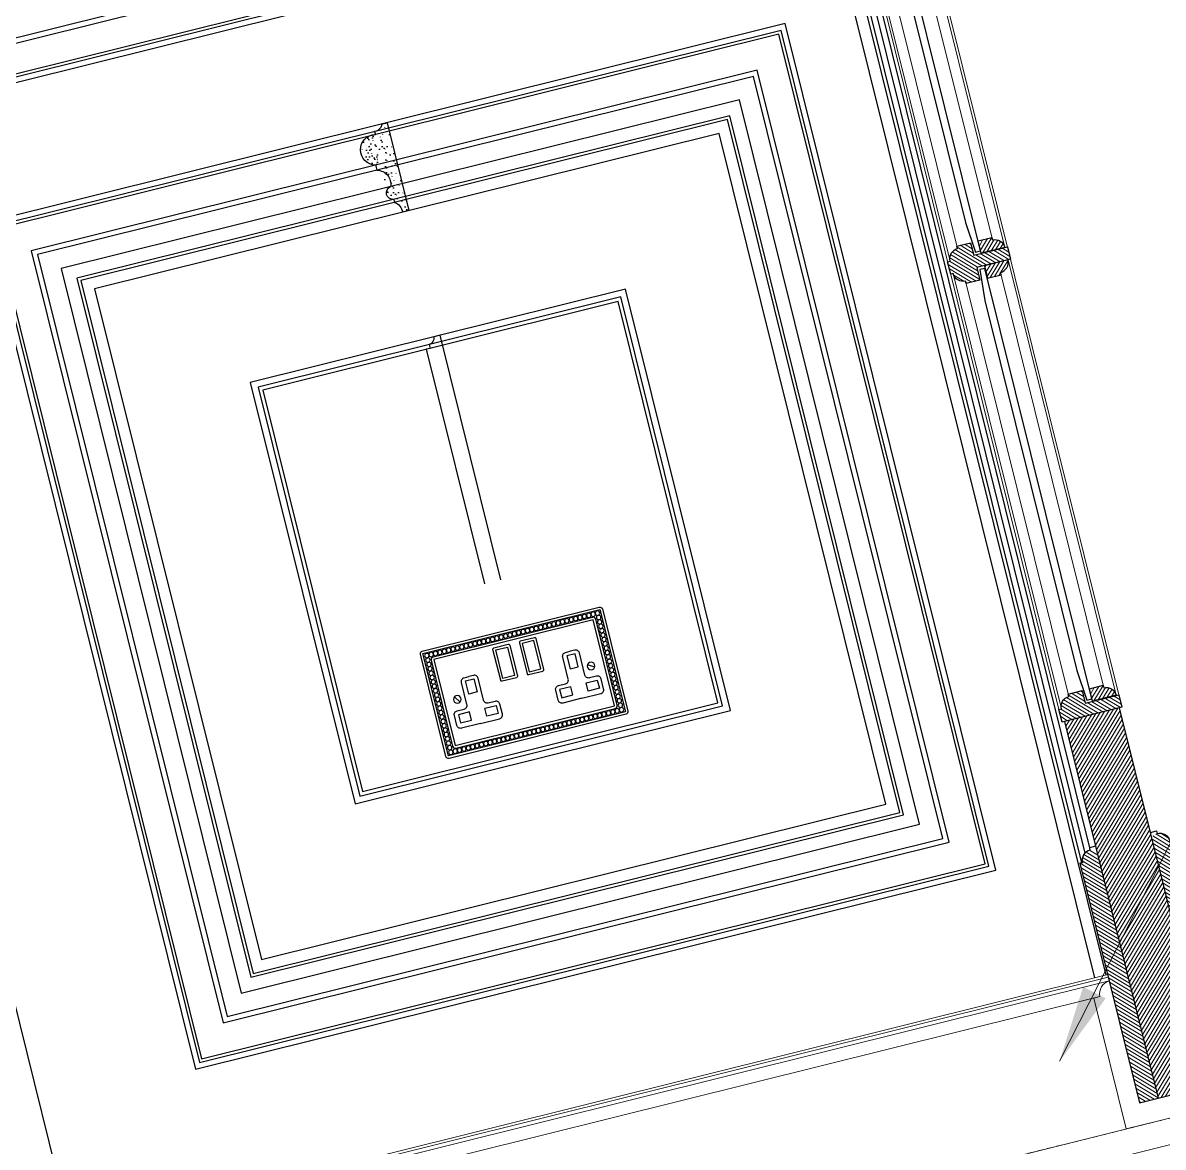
# Model space of a CAD drawing. Header units: inches. Extents: x 122939 to 389145, y 29603 to 574065.
# Drawn here: x 381308 to 382196, y 516270 to 517145 of the extents above; entities that cross this region are included whole.
import ezdxf

# ---------------------------------------------------------------- set-up
doc = ezdxf.new("R2010")
doc.units = ezdxf.units.IN
doc.header["$MEASUREMENT"] = 0
doc.linetypes.add('DASHED', pattern=[0.75, 0.5, -0.25])
doc.linetypes.add('HIDDEN', pattern=[0.375, 0.25, -0.125])
for name, color, linetype, lineweight in [('A-FLOR-TIL1', 6, 'Continuous', 18), ('ID-NOTES', 3, 'Continuous', 0), ('Marble', 6, 'Continuous', 0)]:
    doc.layers.add(name, color=color, linetype=linetype, lineweight=lineweight)
for name, color, linetype in [('A-Hidden', 8, 'HIDDEN'), ('gypsum', 31, 'Continuous'), ('GYPSUM SECTION', 6, 'Continuous'), ('Layer7', 8, 'Continuous')]:
    doc.layers.add(name, color=color, linetype=linetype)
doc.styles.add('ZZ-Dim All', font='romans.shx', dxfattribs={"width": 0.8})
doc.dimstyles.new('DIM 0200', dxfattribs={"dimscale": 200, "dimtxt": 1, "dimasz": 0.8, "dimexe": 0.5, "dimexo": 1, "dimgap": 0.4, "dimtad": 1, "dimdec": 0, "dimrnd": 10, "dimdsep": 46, "dimtxsty": 'ZZ-Dim All', "dimblk1": 'ARCHTICK', "dimblk2": 'ARCHTICK', "dimsah": 1, "dimcen": 1, "dimdle": 0.5, "dimclrd": 256, "dimclre": 256, "dimclrt": 256, "dimadec": 0, "dimazin": 2, "dimtfac": 1, "dimtdec": 0, "dimtix": 1, "dimtmove": 2, "dimatfit": 2, "dimfxl": 1, "dimfxlon": 1, "dimtolj": 1, "dimtzin": 0, "dimlwd": -1, "dimlwe": -1, "dimarcsym": 0})
pattern_1 = [(45, (-7031.5837, -1662.2295), (-1.76776695, 1.76776695), [])]
pattern_2 = [(135, (-7074.547, -2060.1316), (-1.76776695, -1.76776695), [])]

# ---------------------------------------------------------------- blocks, each defined once
blk = doc.blocks.new('M1')
at = {"layer": 'gypsum', "linetype": 'Continuous'}
h = blk.add_hatch(dxfattribs=at)
h.set_pattern_fill('GYPSUM', color=251, scale=36.842105, style=0, pattern_type=2)
h.set_pattern_definition([(360, (273234.79, 528507.015), (2e-15, 36.8421), [0, -36.8421]), (360, (273234.527, 528503.77), (2e-15, 36.8421), [0, -36.8421]), (360, (273237.11, 528504.44), (2e-15, 36.8421), [0, -36.8421]), (315, (273237.37, 528509.747), (36.8421, -9e-15), [0.2358, -51.8668]), (360, (273235.53, 528509.4), (2e-15, 36.8421), [0, -36.8421]), (360, (273235.53, 528509.4), (2e-15, 36.8421), [0, -36.8421]), (315, (273242.219, 528506.049), (36.8421, -9e-15), [0.2358, -51.8668]), (360, (273242.8, 528506.687), (2e-15, 36.8421), [0, -36.8421]), (360, (273242.8, 528506.687), (2e-15, 36.8421), [0, -36.8421]), (360, (273239.94, 528504.064), (2e-15, 36.8421), [0, -36.8421]), (315, (273244.39, 528504.474), (36.8421, -9e-15), [0.2358, -51.8668]), (315, (273244.39, 528504.474), (36.8421, -9e-15), [0.2358, -51.8668]), (315, (273242.807, 528509.432), (36.8421, -9e-15), [0.2358, -51.8668]), (315, (273242.807, 528509.432), (36.8421, -9e-15), [0.2358, -51.8668]), (360, (273243.383, 528510.347), (2e-15, 36.8421), [0, -36.8421]), (360, (273240.827, 528510.954), (2e-15, 36.8421), [0, -36.8421]), (360, (273246.932, 528510.374), (2e-15, 36.8421), [0, -36.8421]), (360, (273244.505, 528511.947), (2e-15, 36.8421), [0, -36.8421]), (360, (273234.93, 528514.797), (2e-15, 36.8421), [0, -36.8421]), (315, (273239.017, 528516.243), (36.8421, -9e-15), [0.2358, -51.8668]), (315, (273239.017, 528516.243), (36.8421, -9e-15), [0.2358, -51.8668]), (360, (273236.827, 528519.467), (2e-15, 36.8421), [0, -36.8421]), (360, (273236.09, 528517.082), (2e-15, 36.8421), [0, -36.8421]), (360, (273235.245, 528524.425), (2e-15, 36.8421), [0, -36.8421]), (360, (273234.507, 528522.04), (2e-15, 36.8421), [0, -36.8421]), (315, (273239.005, 528526.003), (36.8421, -9e-15), [0.2358, -51.8668]), (315, (273239.005, 528526.003), (36.8421, -9e-15), [0.2358, -51.8668]), (360, (273243.625, 528515.488), (2e-15, 36.8421), [0, -36.8421]), (315, (273244.105, 528519.5), (36.8421, -9e-15), [0.2358, -51.8668]), (360, (273244.096, 528516.754), (2e-15, 36.8421), [0, -36.8421]), (360, (273244.096, 528516.754), (2e-15, 36.8421), [0, -36.8421]), (315, (273242.523, 528524.457), (36.8421, -9e-15), [0.2358, -51.8668]), (315, (273241.934, 528521.074), (36.8421, -9e-15), [0.2358, -51.8668]), (315, (273241.934, 528521.074), (36.8421, -9e-15), [0.2358, -51.8668]), (315, (273241.934, 528521.074), (36.8421, -9e-15), [0.2358, -51.8668]), (315, (273235.012, 528526.818), (36.8421, -9e-15), [0.2358, -51.8668]), (315, (273235.012, 528526.818), (36.8421, -9e-15), [0.2358, -51.8668]), (360, (273236.565, 528531.054), (2e-15, 36.8421), [0, -36.8421]), (360, (273236.143, 528538.297), (2e-15, 36.8421), [0, -36.8421]), (360, (273235.88, 528535.053), (2e-15, 36.8421), [0, -36.8421]), (360, (273238.463, 528535.724), (2e-15, 36.8421), [0, -36.8421]), (360, (273237.725, 528533.34), (2e-15, 36.8421), [0, -36.8421]), (315, (273240.653, 528532.5), (36.8421, -9e-15), [0.2358, -51.8668]), (360, (273242.463, 528527.21), (2e-15, 36.8421), [0, -36.8421]), (360, (273242.463, 528527.21), (2e-15, 36.8421), [0, -36.8421]), (360, (273245.26, 528531.744), (2e-15, 36.8421), [0, -36.8421]), (360, (273245.02, 528526.604), (2e-15, 36.8421), [0, -36.8421]), (360, (273246.14, 528528.203), (2e-15, 36.8421), [0, -36.8421]), (315, (273243.57, 528537.33), (36.8421, -9e-15), [0.2358, -51.8668]), (315, (273243.57, 528537.33), (36.8421, -9e-15), [0.2358, -51.8668]), (315, (273245.74, 528535.755), (36.8421, -9e-15), [0.2358, -51.8668]), (360, (273244.15, 528537.97), (2e-15, 36.8421), [0, -36.8421]), (360, (273245.732, 528533.01), (2e-15, 36.8421), [0, -36.8421]), (360, (273245.732, 528533.01), (2e-15, 36.8421), [0, -36.8421]), (315, (273250.58, 528503.512), (36.8421, -9e-15), [0.2358, -51.8668]), (360, (273252.315, 528503.59), (2e-15, 36.8421), [0, -36.8421]), (360, (273250.403, 528505.074), (2e-15, 36.8421), [0, -36.8421]), (360, (273250.403, 528505.074), (2e-15, 36.8421), [0, -36.8421]), (360, (273249.67, 528506.44), (2e-15, 36.8421), [0, -36.8421]), (360, (273255.97, 528506.47), (2e-15, 36.8421), [0, -36.8421]), (360, (273252.787, 528504.855), (2e-15, 36.8421), [0, -36.8421]), (360, (273253.86, 528506.66), (2e-15, 36.8421), [0, -36.8421]), (315, (273248.997, 528508.316), (36.8421, -9e-15), [0.2358, -51.8668]), (315, (273248.997, 528508.316), (36.8421, -9e-15), [0.2358, -51.8668]), (360, (273248.917, 528513.175), (2e-15, 36.8421), [0, -36.8421]), (315, (273253.693, 528508.798), (36.8421, -9e-15), [0.2358, -51.8668]), (360, (273254.39, 528511.43), (2e-15, 36.8421), [0, -36.8421]), (360, (273256.972, 528512.1), (2e-15, 36.8421), [0, -36.8421]), (360, (273256.235, 528509.715), (2e-15, 36.8421), [0, -36.8421]), (360, (273256.235, 528509.715), (2e-15, 36.8421), [0, -36.8421]), (360, (273253.26, 528512.057), (2e-15, 36.8421), [0, -36.8421]), (315, (273260.745, 528503.918), (36.8421, -9e-15), [0.2358, -51.8668]), (315, (273260.745, 528503.918), (36.8421, -9e-15), [0.2358, -51.8668]), (360, (273257.817, 528504.757), (2e-15, 36.8421), [0, -36.8421]), (360, (273265.352, 528503.162), (2e-15, 36.8421), [0, -36.8421]), (315, (273260.16, 528513.538), (36.8421, -9e-15), [0.2358, -51.8668]), (360, (273258.555, 528507.14), (2e-15, 36.8421), [0, -36.8421]), (360, (273258.555, 528507.14), (2e-15, 36.8421), [0, -36.8421]), (315, (273264.25, 528512.132), (36.8421, -9e-15), [0.2358, -51.8668]), (315, (273263.662, 528508.748), (36.8421, -9e-15), [0.2358, -51.8668]), (360, (273264.24, 528509.387), (2e-15, 36.8421), [0, -36.8421]), (360, (273264.24, 528509.387), (2e-15, 36.8421), [0, -36.8421]), (360, (273264.24, 528509.387), (2e-15, 36.8421), [0, -36.8421]), (315, (273265.833, 528507.173), (36.8421, -9e-15), [0.2358, -51.8668]), (315, (273265.833, 528507.173), (36.8421, -9e-15), [0.2358, -51.8668]), (360, (273265.824, 528504.43), (2e-15, 36.8421), [0, -36.8421]), (315, (273270.44, 528511.016), (36.8421, -9e-15), [0.2358, -51.8668]), (315, (273270.44, 528511.016), (36.8421, -9e-15), [0.2358, -51.8668]), (360, (273271.113, 528509.14), (2e-15, 36.8421), [0, -36.8421]), (315, (273250.35, 528539.598), (36.8421, -9e-15), [0.2358, -51.8668]), (315, (273250.35, 528539.598), (36.8421, -9e-15), [0.2358, -51.8668]), (315, (273250.296, 528518.383), (36.8421, -9e-15), [0.2358, -51.8668]), (360, (273252.573, 528516.056), (2e-15, 36.8421), [0, -36.8421]), (360, (273249.39, 528514.44), (2e-15, 36.8421), [0, -36.8421]), (360, (273249.39, 528514.44), (2e-15, 36.8421), [0, -36.8421]), (315, (273256.168, 528514.352), (36.8421, -9e-15), [0.2358, -51.8668]), (315, (273256.168, 528514.352), (36.8421, -9e-15), [0.2358, -51.8668]), (360, (273253.38, 528519.706), (2e-15, 36.8421), [0, -36.8421]), (360, (273254.42, 528514.342), (2e-15, 36.8421), [0, -36.8421]), (315, (273248.713, 528523.341), (36.8421, -9e-15), [0.2358, -51.8668]), (360, (273250.12, 528520.1), (2e-15, 36.8421), [0, -36.8421]), (360, (273249.385, 528521.467), (2e-15, 36.8421), [0, -36.8421]), (360, (273249.385, 528521.467), (2e-15, 36.8421), [0, -36.8421]), (315, (273254.757, 528524.914), (36.8421, -9e-15), [0.2358, -51.8668]), (360, (273253.85, 528520.972), (2e-15, 36.8421), [0, -36.8421]), (360, (273253.575, 528521.685), (2e-15, 36.8421), [0, -36.8421]), (360, (273253.575, 528521.685), (2e-15, 36.8421), [0, -36.8421]), (360, (273257.72, 528518.59), (2e-15, 36.8421), [0, -36.8421]), (315, (273261.81, 528520.034), (36.8421, -9e-15), [0.2358, -51.8668]), (360, (273263.62, 528514.745), (2e-15, 36.8421), [0, -36.8421]), (360, (273263.62, 528514.745), (2e-15, 36.8421), [0, -36.8421]), (360, (273258.88, 528520.873), (2e-15, 36.8421), [0, -36.8421]), (360, (273257.3, 528525.83), (2e-15, 36.8421), [0, -36.8421]), (360, (273257.035, 528522.588), (2e-15, 36.8421), [0, -36.8421]), (360, (273259.62, 528523.258), (2e-15, 36.8421), [0, -36.8421]), (315, (273264.726, 528524.865), (36.8421, -9e-15), [0.2358, -51.8668]), (360, (273265.306, 528525.503), (2e-15, 36.8421), [0, -36.8421]), (360, (273265.306, 528525.503), (2e-15, 36.8421), [0, -36.8421]), (360, (273248.568, 528526.63), (2e-15, 36.8421), [0, -36.8421]), (360, (273251.025, 528530.698), (2e-15, 36.8421), [0, -36.8421]), (360, (273250.553, 528529.43), (2e-15, 36.8421), [0, -36.8421]), (360, (273255.452, 528527.546), (2e-15, 36.8421), [0, -36.8421]), (360, (273254.895, 528528.314), (2e-15, 36.8421), [0, -36.8421]), (360, (273254.21, 528532.313), (2e-15, 36.8421), [0, -36.8421]), (360, (273256.055, 528530.6), (2e-15, 36.8421), [0, -36.8421]), (315, (273251.93, 528534.64), (36.8421, -9e-15), [0.2358, -51.8668]), (360, (273251.755, 528536.356), (2e-15, 36.8421), [0, -36.8421]), (360, (273251.755, 528536.356), (2e-15, 36.8421), [0, -36.8421]), (360, (273251.02, 528537.723), (2e-15, 36.8421), [0, -36.8421]), (360, (273256.55, 528534.96), (2e-15, 36.8421), [0, -36.8421]), (360, (273256.08, 528533.695), (2e-15, 36.8421), [0, -36.8421]), (360, (273255.21, 528537.942), (2e-15, 36.8421), [0, -36.8421]), (315, (273258.87, 528528.342), (36.8421, -9e-15), [0.2358, -51.8668]), (360, (273258.036, 528528.216), (2e-15, 36.8421), [0, -36.8421]), (360, (273260.42, 528532.578), (2e-15, 36.8421), [0, -36.8421]), (360, (273260.42, 528532.578), (2e-15, 36.8421), [0, -36.8421]), (315, (273265.315, 528528.248), (36.8421, -9e-15), [0.2358, -51.8668]), (315, (273262.862, 528527.527), (36.8421, -9e-15), [0.2358, -51.8668]), (315, (273262.862, 528527.527), (36.8421, -9e-15), [0.2358, -51.8668]), (315, (273262.862, 528527.527), (36.8421, -9e-15), [0.2358, -51.8668]), (315, (273257.458, 528538.904), (36.8421, -9e-15), [0.2358, -51.8668]), (360, (273259.735, 528536.577), (2e-15, 36.8421), [0, -36.8421]), (360, (273259.735, 528536.577), (2e-15, 36.8421), [0, -36.8421]), (315, (273264.51, 528534.024), (36.8421, -9e-15), [0.2358, -51.8668]), (315, (273264.51, 528534.024), (36.8421, -9e-15), [0.2358, -51.8668]), (360, (273262.32, 528537.247), (2e-15, 36.8421), [0, -36.8421]), (360, (273261.582, 528534.863), (2e-15, 36.8421), [0, -36.8421]), (360, (273269.723, 528514.165), (2e-15, 36.8421), [0, -36.8421]), (360, (273266.416, 528519.28), (2e-15, 36.8421), [0, -36.8421]), (360, (273266.175, 528514.138), (2e-15, 36.8421), [0, -36.8421]), (360, (273267.296, 528515.738), (2e-15, 36.8421), [0, -36.8421]), (315, (273266.897, 528523.29), (36.8421, -9e-15), [0.2358, -51.8668]), (360, (273266.888, 528520.545), (2e-15, 36.8421), [0, -36.8421]), (360, (273266.888, 528520.545), (2e-15, 36.8421), [0, -36.8421]), (360, (273268.875, 528528.128), (2e-15, 36.8421), [0, -36.8421]), (360, (273266.32, 528528.734), (2e-15, 36.8421), [0, -36.8421]), (360, (273269.997, 528529.727), (2e-15, 36.8421), [0, -36.8421]), (315, (273269.598, 528537.28), (36.8421, -9e-15), [0.2358, -51.8668]), (315, (273267.427, 528538.854), (36.8421, -9e-15), [0.2358, -51.8668]), (360, (273269.59, 528534.534), (2e-15, 36.8421), [0, -36.8421]), (360, (273269.117, 528533.27), (2e-15, 36.8421), [0, -36.8421]), (360, (273269.117, 528533.27), (2e-15, 36.8421), [0, -36.8421]), (360, (273269.117, 528533.27), (2e-15, 36.8421), [0, -36.8421]), (360, (273260, 528539.82), (2e-15, 36.8421), [0, -36.8421]), (360, (273268.006, 528539.493), (2e-15, 36.8421), [0, -36.8421])])
edge = h.paths.add_edge_path()
edge.add_arc((272491.1, 527822.19), 11.88, 283.94609, 462.71632)
edge.add_line((272488.49, 527833.78), (272488.49, 527836.1))
edge.add_ellipse((272488.49, 527840.44), major_axis=(-6.53, 0), ratio=0.663806, start_angle=0, end_angle=90, ccw=False)
edge.add_line((272481.96, 527840.44), (272477.37, 527840.44))
edge.add_line((272477.37, 527840.44), (272477.37, 527769.98))
edge.add_line((272477.37, 527769.98), (272482.47, 527769.98))
edge.add_arc((272492.17, 527770.83), 9.73, 123.92059, 185.05545, ccw=False)
edge.add_line((272486.74, 527778.91), (272486.74, 527781.29))
edge.add_arc((272486.19, 527786.41), 5.15, 276.04421, 443.95579)
edge.add_arc((272497.07, 527795.81), 11.18, 106.11588, 202.45478, ccw=False)
edge.add_spline(control_points=[(272493.97, 527806.55), (272493.97, 527807.92), (272493.97, 527809.29), (272493.97, 527810.66)], knot_values=[0, 0, 0, 0, 0.167192, 0.167192, 0.167192, 0.167192], degree=3, periodic=0)
for p, q in [((272477.37, 527840.44), (272477.37, 527769.98)), ((272481.96, 527840.44), (272477.37, 527840.44)), ((272488.49, 527836.1), (272488.49, 527833.78)), ((272486.74, 527781.29), (272486.74, 527778.91)), ((272477.37, 527769.98), (272482.47, 527769.98))]:
    blk.add_line(p, q, dxfattribs=at)
for centre, radius, start, end in [((272491.1, 527822.19), 11.88, 283.94609, 102.71633), ((272497.07, 527795.81), 11.18, 106.11588, 202.45478), ((272486.19, 527786.41), 5.15, 276.04421, 83.95579), ((272492.17, 527770.83), 9.73, 123.92059, 185.05545)]:
    blk.add_arc(centre, radius, start, end, dxfattribs=at)
blk.add_ellipse((272488.49, 527840.44), major_axis=(-6.53, 0), ratio=0.663806, start_param=0, end_param=1.570796, dxfattribs=at)
blk.add_spline([(272493.97, 527810.66), (272493.97, 527806.55)], degree=3, dxfattribs=at)
blk = doc.blocks.new('Wandsworth double socket')
at = {"layer": 'Layer7', "color": 1}
for p, q in [((4826.79, 1707.74), (4831.85, 1710.98)), ((4938.23, 1711.79), (4934.99, 1706.74))]:
    blk.add_line(p, q, dxfattribs=at)
for points in [[(4811.96, 1666.36), (4953.96, 1666.36, 0.414214), (4955.96, 1668.36), (4955.96, 1750.36, 0.414214), (4953.96, 1752.36), (4811.96, 1752.36, 0.414214), (4809.96, 1750.36), (4809.96, 1668.36, 0.414214)], [(4818.96, 1745.86), (4946.96, 1745.86, -0.414214), (4948.96, 1743.86), (4948.96, 1674.86, -0.414214), (4946.96, 1672.86), (4818.96, 1672.86, -0.414214), (4816.96, 1674.86), (4816.96, 1743.86, -0.414214)], [(4866.66, 1741.42), (4878.09, 1741.42, -0.414214), (4879.09, 1740.42), (4879.09, 1715.61, -0.414214), (4878.09, 1714.61), (4866.66, 1714.61, -0.414214), (4865.66, 1715.61), (4865.66, 1740.42, -0.414214)], [(4899.25, 1741.42), (4887.82, 1741.42, 0.414214), (4886.82, 1740.42), (4886.82, 1715.61, 0.414214), (4887.82, 1714.61), (4899.25, 1714.61, 0.414214), (4900.25, 1715.61), (4900.25, 1740.42, 0.414214)]]:
    blk.add_lwpolyline(points, format="xyb", close=True, dxfattribs=at)
for points in [[(4811.96, 1668.36), (4953.96, 1668.36), (4953.96, 1750.36), (4811.96, 1750.36)], [(4818.96, 1743.86), (4946.96, 1743.86), (4946.96, 1674.86), (4818.96, 1674.86)], [(4867.66, 1739.42), (4877.09, 1739.42), (4877.09, 1716.61), (4867.66, 1716.61)], [(4898.26, 1739.42), (4888.82, 1739.42), (4888.82, 1716.61), (4898.26, 1716.61)], [(4839.05, 1721.68), (4845.59, 1721.68), (4845.59, 1711.23), (4839.05, 1711.23)], [(4926.86, 1721.68), (4920.32, 1721.68), (4920.32, 1711.23), (4926.86, 1711.23)], [(4827.22, 1697.56), (4827.22, 1691.02), (4836.09, 1691.02), (4836.09, 1697.56)], [(4857.43, 1697.56), (4857.43, 1691.02), (4848.56, 1691.02), (4848.56, 1697.56)], [(4908.49, 1697.56), (4908.49, 1691.02), (4917.35, 1691.02), (4917.35, 1697.56)], [(4938.69, 1697.56), (4938.69, 1691.02), (4929.82, 1691.02), (4929.82, 1697.56)]]:
    blk.add_lwpolyline(points, close=True, dxfattribs=at)
for points in [[(4842.32, 1686.74), (4827.08, 1686.74, -0.414214), (4824.08, 1689.74), (4824.08, 1697.71, -0.414214), (4827.08, 1700.71), (4832.64, 1700.71, 0.414214), (4835.64, 1703.71), (4835.64, 1721.43, -0.414214), (4838.64, 1724.43), (4842.32, 1724.43)], [(4842.32, 1686.74), (4857.57, 1686.74, 0.414214), (4860.57, 1689.74), (4860.57, 1697.71, 0.414214), (4857.57, 1700.71), (4852.01, 1700.71, -0.414214), (4849.01, 1703.71), (4849.01, 1721.43, 0.414214), (4846.01, 1724.43), (4842.32, 1724.43)], [(4923.59, 1686.74), (4908.35, 1686.74, -0.414214), (4905.35, 1689.74), (4905.35, 1697.71, -0.414214), (4908.35, 1700.71), (4913.9, 1700.71, 0.414214), (4916.9, 1703.71), (4916.9, 1721.43, -0.414214), (4919.9, 1724.43), (4923.59, 1724.43)], [(4923.59, 1686.74), (4938.83, 1686.74, 0.414214), (4941.83, 1689.74), (4941.83, 1697.71, 0.414214), (4938.83, 1700.71), (4933.27, 1700.71, -0.414214), (4930.27, 1703.71), (4930.27, 1721.43, 0.414214), (4927.27, 1724.43), (4923.59, 1724.43)]]:
    blk.add_lwpolyline(points, format="xyb", dxfattribs=at)
for centre, radius in [((4814.46, 1748.11), 1.74), ((4817.97, 1748.11), 1.74), ((4821.48, 1748.11), 1.74), ((4824.99, 1748.11), 1.74), ((4828.51, 1748.11), 1.74), ((4832.02, 1748.11), 1.74), ((4835.53, 1748.11), 1.74), ((4839.05, 1748.11), 1.74), ((4842.56, 1748.11), 1.74), ((4846.07, 1748.11), 1.74), ((4849.58, 1748.11), 1.74), ((4853.1, 1748.11), 1.74), ((4856.61, 1748.11), 1.74), ((4860.12, 1748.11), 1.74), ((4863.64, 1748.11), 1.74), ((4867.15, 1748.11), 1.74), ((4870.66, 1748.11), 1.74), ((4874.17, 1748.11), 1.74), ((4877.69, 1748.11), 1.74), ((4881.2, 1748.11), 1.74), ((4884.71, 1748.11), 1.74), ((4888.23, 1748.11), 1.74), ((4891.74, 1748.11), 1.74), ((4895.25, 1748.11), 1.74), ((4898.76, 1748.11), 1.74), ((4902.28, 1748.11), 1.74), ((4905.79, 1748.11), 1.74), ((4909.3, 1748.11), 1.74), ((4912.81, 1748.11), 1.74), ((4916.33, 1748.11), 1.74), ((4919.84, 1748.11), 1.74), ((4923.35, 1748.11), 1.74), ((4926.87, 1748.11), 1.74), ((4930.38, 1748.11), 1.74), ((4933.89, 1748.11), 1.74), ((4937.4, 1748.11), 1.74), ((4940.92, 1748.11), 1.74), ((4944.43, 1748.11), 1.74), ((4947.94, 1748.11), 1.74), ((4951.46, 1748.11), 1.74), ((4814.46, 1744.6), 1.74), ((4814.46, 1741.09), 1.74), ((4951.46, 1744.6), 1.74), ((4951.46, 1741.09), 1.74), ((4814.46, 1737.57), 1.74), ((4814.46, 1734.06), 1.74), ((4814.46, 1730.55), 1.74), ((4951.46, 1737.57), 1.74), ((4951.46, 1734.06), 1.74), ((4951.46, 1730.55), 1.74), ((4814.46, 1727.04), 1.74), ((4814.46, 1723.52), 1.74), ((4951.46, 1727.04), 1.74), ((4951.46, 1723.52), 1.74), ((4814.46, 1720.01), 1.74), ((4814.46, 1716.5), 1.74), ((4814.46, 1712.98), 1.74), ((4951.46, 1720.01), 1.74), ((4951.46, 1716.5), 1.74), ((4951.46, 1712.98), 1.74), ((4814.46, 1709.47), 1.74), ((4814.46, 1705.96), 1.74), ((4829.26, 1709.36), 3), ((4936.65, 1709.36), 3), ((4951.46, 1709.47), 1.74), ((4951.46, 1705.96), 1.74), ((4814.46, 1702.45), 1.74), ((4814.46, 1698.93), 1.74), ((4814.46, 1695.42), 1.74), ((4951.46, 1702.45), 1.74), ((4951.46, 1698.93), 1.74), ((4951.46, 1695.42), 1.74), ((4814.46, 1691.91), 1.74), ((4814.46, 1688.39), 1.74), ((4951.46, 1691.91), 1.74), ((4951.46, 1688.39), 1.74), ((4814.46, 1684.88), 1.74), ((4814.46, 1681.37), 1.74), ((4814.46, 1677.86), 1.74), ((4951.46, 1684.88), 1.74), ((4951.46, 1681.37), 1.74), ((4951.46, 1677.86), 1.74), ((4814.46, 1674.34), 1.74), ((4814.46, 1670.61), 1.74), ((4817.97, 1670.61), 1.74), ((4821.48, 1670.61), 1.74), ((4824.99, 1670.61), 1.74), ((4828.51, 1670.61), 1.74), ((4832.02, 1670.61), 1.74), ((4835.53, 1670.61), 1.74), ((4839.05, 1670.61), 1.74), ((4842.56, 1670.61), 1.74), ((4846.07, 1670.61), 1.74), ((4849.58, 1670.61), 1.74), ((4853.1, 1670.61), 1.74), ((4856.61, 1670.61), 1.74), ((4860.12, 1670.61), 1.74), ((4863.64, 1670.61), 1.74), ((4867.15, 1670.61), 1.74), ((4870.66, 1670.61), 1.74), ((4874.17, 1670.61), 1.74), ((4877.69, 1670.61), 1.74), ((4881.2, 1670.61), 1.74), ((4884.71, 1670.61), 1.74), ((4888.23, 1670.61), 1.74), ((4891.74, 1670.61), 1.74), ((4895.25, 1670.61), 1.74), ((4898.76, 1670.61), 1.74), ((4902.28, 1670.61), 1.74), ((4905.79, 1670.61), 1.74), ((4909.3, 1670.61), 1.74), ((4912.81, 1670.61), 1.74), ((4916.33, 1670.61), 1.74), ((4919.84, 1670.61), 1.74), ((4923.35, 1670.61), 1.74), ((4926.87, 1670.61), 1.74), ((4930.38, 1670.61), 1.74), ((4933.89, 1670.61), 1.74), ((4937.4, 1670.61), 1.74), ((4940.92, 1670.61), 1.74), ((4944.43, 1670.61), 1.74), ((4947.94, 1670.61), 1.74), ((4951.46, 1674.34), 1.74), ((4951.46, 1670.61), 1.74)]:
    blk.add_circle(centre, radius, dxfattribs=at)
blk = doc.blocks.new('_ARCHTICK')
at = {"color": 0, "linetype": 'ByBlock', "const_width": 0.15}
blk.add_lwpolyline([(-0.5, -0.5), (0.5, 0.5)], dxfattribs=at)
blk = doc.blocks.new('A$Cbb0e4884')
at = {"lineweight": 0}
h = blk.add_hatch(dxfattribs=at)
h.set_pattern_fill('ANSI31', color=8, scale=20)
h.set_pattern_definition([(45, (-7074.547, -2060.1316), (-1.76776695, 1.76776695), [])])
edge = h.paths.add_edge_path()
edge.add_line((13, 661.2), (40, 661.2))
edge.add_line((40, 661.2), (40, 651.2))
edge.add_line((40, 651.2), (51, 651.2))
edge.add_line((51, 651.2), (51, 653.2))
edge.add_arc((51, 661.2), 8, 270, 360)
edge.add_line((59, 661.2), (61, 661.2))
edge.add_line((61, 661.2), (61, 671.2))
edge.add_line((61, 671.2), (59, 671.2))
edge.add_arc((51, 671.2), 8, 0, 90)
edge.add_line((51, 679.2), (51, 681.2))
edge.add_line((51, 681.2), (40, 681.2))
edge.add_line((40, 681.2), (40, 671.2))
edge.add_line((40, 671.2), (13, 671.2))
edge.add_line((13, 671.2), (13, 661.2))
h = blk.add_hatch(dxfattribs=at)
h.set_pattern_fill('ANSI31', color=8, scale=20, angle=90)
h.set_pattern_definition(pattern_2)
edge = h.paths.add_edge_path()
edge.add_line((15, 671.2), (34, 671.2))
edge.add_line((34, 671.2), (34, 681.2))
edge.add_line((34, 681.2), (23, 681.2))
edge.add_line((23, 681.2), (23, 679.2))
edge.add_arc((23, 671.2), 8, 90, 180)
h = blk.add_hatch(dxfattribs=at)
h.set_pattern_fill('ANSI31', color=8, scale=20, angle=90)
h.set_pattern_definition(pattern_2)
edge = h.paths.add_edge_path()
edge.add_line((15, 661.2), (34, 661.2))
edge.add_line((34, 661.2), (34, 651.2))
edge.add_line((34, 651.2), (23, 651.2))
edge.add_line((23, 651.2), (23, 653.2))
edge.add_arc((23, 661.2), 8, 180, 270, ccw=False)
h = blk.add_hatch(dxfattribs=at)
h.set_pattern_fill('ANSI31', color=8, scale=20)
h.set_pattern_definition([(45, (-7074.547, -2171.7916), (-1.76776695, 1.76776695), [])])
h.paths.add_polyline_path([(61, 302.04), (61, 312.04), (59, 312.04, 0.414214), (51, 320.04), (51, 322.04), (40, 322.04), (40, 312.04), (13, 312.04), (13, 302.04)])
h = blk.add_hatch(dxfattribs=at)
h.set_pattern_fill('ANSI31', color=8, scale=20, angle=90)
h.set_pattern_definition([(135, (-7074.547, -2171.7916), (-1.76776695, -1.76776695), [])])
h.paths.add_polyline_path([(34, 322.04), (34, 312.04), (15, 312.04, -0.414214), (23, 320.04), (23, 322.04)])
h = blk.add_hatch(dxfattribs=at)
h.set_pattern_fill('ANSI31', color=8, scale=20, angle=90)
h.set_pattern_definition([(135, (-7074.547, -2166.7916), (-1.76776695, -1.76776695), [])])
h.paths.add_polyline_path([(15, 0), (15, 302.04), (59, 302.04), (59, 0)])
h = blk.add_hatch(dxfattribs=at)
h.set_pattern_fill('ANSI31', color=8, scale=20)
h.set_pattern_definition(pattern_1)
h.paths.add_polyline_path([(15, 198.24, 0.629016), (2, 192), (0, 0), (15, 0)])
h = blk.add_hatch(dxfattribs=at)
h.set_pattern_fill('ANSI31', color=8, scale=20)
h.set_pattern_definition(pattern_1)
h.paths.add_polyline_path([(59, 0), (74, 0), (74, 192), (72, 192, 0.629016), (59, 198.24)])
at = {"color": 8, "lineweight": 0}
for p, q in [((13, 312.04), (13, 2457, 0)), ((61, 312.04), (61, 2457, 0)), ((15, 1020.36, 0), (15, 671.2, 0)), ((23, 1012.36, 0), (23, 679.2, 0)), ((51, 1012.36, 0), (51, 679.2, 0)), ((59, 1020.36, 0), (59, 671.2, 0)), ((15, 661.2), (15, 312.04, 0)), ((59, 661.2), (59, 312.04, 0)), ((23, 653.2), (23, 320.04, 0)), ((51, 653.2), (51, 320.04, 0))]:
    blk.add_line(p, q, dxfattribs=at)
at = {"color": 8, "elevation": 0}
for points in [[(40.17, 697.45), (38.17, 673.2), (34.17, 673.2), (34.17, 1018.36), (38.17, 1018.36), (40.17, 994.11)], [(40.17, 338.29), (38.17, 314.04), (34.17, 314.04), (34.17, 659.2), (38.17, 659.2), (40.17, 634.95)]]:
    blk.add_lwpolyline(points, close=True, dxfattribs=at)
at = {"color": 8, "lineweight": -2, "elevation": 0}
blk.add_lwpolyline([(13, 661.2), (40, 661.2), (40, 651.2), (51, 651.2), (51, 653.2, 0.414214), (59, 661.2), (61, 661.2), (61, 671.2), (59, 671.2, 0.414214), (51, 679.2), (51, 681.2), (40, 681.2), (40, 671.2), (13, 671.2)], format="xyb", close=True, dxfattribs=at)
for points in [[(15, 671.2), (34, 671.2), (34, 681.2), (23, 681.2), (23, 679.2, 0.414214), (15, 671.2, -1)], [(15, 661.2), (34, 661.2), (34, 651.2), (23, 651.2), (23, 653.2, -0.414214), (15, 661.2, 1)], [(13, 312.04), (13, 302.04), (61, 302.04), (61, 312.04), (59, 312.04, 0.414214), (51, 320.04), (51, 322.04), (40, 322.04), (40, 312.04), (13, 312.04)], [(15, 312.04), (34, 312.04), (34, 322.04), (23, 322.04), (23, 320.04, 0.414214), (15, 312.04, -1)], [(15, 202), (10, 202), (10, 200, 0.414214), (2, 192), (0, 192), (0, 0), (15, 0)], [(59, 202), (64, 202), (64, 200, -0.414214), (72, 192), (74, 192), (74, 0), (59, 0)]]:
    blk.add_lwpolyline(points, format="xyb", dxfattribs=at)
blk.add_lwpolyline([(15, 0), (15, 302.04), (59, 302.04), (59, 0), (15, 0)], dxfattribs=at)

msp = doc.modelspace()

# ---------------------------------------------------------------- linework, layer by layer
at = {"layer": 'A-FLOR-TIL1'}
for p, q in [((382982.809, 516486.851, 0), (377781.324, 515192.731, 0)), ((382987.638, 516467.443, 0), (377786.153, 515173.322, 0))]:
    msp.add_line(p, q, dxfattribs=at)
at = {"layer": 'A-Hidden', "linetype": 'DASHED', "lineweight": 0, "ltscale": 10}
msp.add_line((376727.15, 514930.454, 0), (384641.132, 516899.439, 0), dxfattribs=at)
at = {"layer": 'gypsum'}
for p, q in [((381527.244, 518874.578, -0.002), (382142.552, 516401.455, -0.005)), ((381539.669, 518861.958, -0.002), (382151.297, 516403.631, -0.007)), ((381346.428, 516203.381, -0.001), (380691.85, 518834.338, 0)), ((381554.255, 518814.184, -0.002), (382132.336, 516490.948, -0.006)), ((381560.539, 518808.017, -0.002), (382135.13, 516498.555, -0.006)), ((381566.949, 518800.926, 0), (382138.709, 516502.838, -0.006))]:
    msp.add_line(p, q, dxfattribs=at)
at = {"layer": 'gypsum', "elevation": 0.001}
for points in [[(381877.602, 517241.139), (381254.585, 517086.134), (380846.955, 518724.53), (381469.972, 518879.535)], [(381872.346, 517244.301), (381257.747, 517091.39), (380852.211, 518721.368), (381466.81, 518874.279)], [(381869.53, 517245.995), (381259.441, 517094.206), (380855.027, 518719.674), (381465.116, 518871.463)], [(381841.516, 517262.846), (381276.293, 517122.22), (380883.041, 518702.822), (381448.265, 518843.449)], [(381836.54, 517265.84), (381279.286, 517127.196), (380888.018, 518699.829), (381445.271, 518838.473)], [(381901.746, 517144.098), (381278.729, 516989.092), (381442.62, 516330.362), (382065.637, 516485.367)], [(381898.584, 517138.842), (381283.985, 516985.93), (381445.782, 516335.618), (382060.381, 516488.529)], [(381896.89, 517136.025), (381286.801, 516984.236), (381447.476, 516338.434), (382057.565, 516490.223)], [(381880.039, 517108.012), (381314.815, 516967.385), (381464.327, 516366.448), (382029.551, 516507.074)], [(381877.045, 517103.035), (381319.792, 516964.391), (381467.321, 516371.424), (382024.574, 516510.068)], [(381866.098, 517084.837), (381337.99, 516953.445), (381478.268, 516389.622), (382006.376, 516521.015)], [(381858.627, 517072.417), (381350.41, 516945.973), (381485.739, 516402.043), (381993.956, 516528.486)], [(381856.894, 517069.535), (381353.292, 516944.24), (381487.473, 516404.924), (381991.074, 516530.22)], [(381850.381, 517058.708), (381364.119, 516937.727), (381493.985, 516415.751), (381980.248, 516536.732)], [(381850.381, 517058.708), (381364.119, 516937.727), (381493.985, 516415.751), (381980.248, 516536.732)], [(381777.483, 516937.523), (381485.304, 516864.829), (381566.883, 516536.936), (381859.062, 516609.63)], [(381773.843, 516931.472), (381491.355, 516861.189), (381570.523, 516542.987), (381853.011, 516613.27)], [(381771.656, 516927.837), (381494.99, 516859.003), (381572.71, 516546.623), (381849.376, 516615.457)]]:
    msp.add_lwpolyline(points, close=True, dxfattribs=at)
msp.add_lwpolyline([(381680.354, 516711.37), (381633.029, 516901.583), (381628.177, 516900.376, -0.3946714), (381624.531, 516894.323), (381625.255, 516891.412), (381622.344, 516890.688), (381667.739, 516708.232)], format="xyb", dxfattribs=at)
at = {"layer": 'Marble', "elevation": -0.006}
for points in [[(381340.62, 516199.875), (382153.34, 516402.078)], [(381341.344, 516196.963), (382154.064, 516399.167)], [(381346.93, 516203.506), (382152.929, 516404.037)], [(381331.143, 516184.121), (382146.847, 516387.066)]]:
    msp.add_lwpolyline(points, dxfattribs=at)
msp.add_lwpolyline([(382152.929, 516404.037), (382154.136, 516399.185, 0.4142136), (382146.847, 516387.066), (382141.995, 516385.859), (382167.346, 516283.965), (382191.606, 516290.001)], format="xyb", dxfattribs=at)

# ---------------------------------------------------------------- block references
at = {"xscale": -1}
for name, p, rotation in [('A$Cbb0e4884', (382249.443, 516322.23, -0.002), 13.97142328303175), ('Wandsworth double socket', (386849.763, 516151.356, 0.001), 13.97142328298562)]:
    msp.add_blockref(name, p, dxfattribs=dict(at, rotation=rotation))
at = {"layer": 'GYPSUM SECTION', "lineweight": 0, "xscale": -1, "rotation": 13.97142328298682}
msp.add_blockref('M1', (773449.043, 70628.426, 0.001), dxfattribs=at)

# ---------------------------------------------------------------- leaders
at = {"layer": 'ID-NOTES'}
msp.add_leader([(382115.385, 516336.59, 0), (382285.543, 516671.833, 0), (382873.921, 516818.22, 0)], dimstyle='DIM 0200', override={"dimasz": 0.3, "dimtad": 0, "dimclrd": 8}, dxfattribs=at)

doc.saveas('drawing.dxf')
